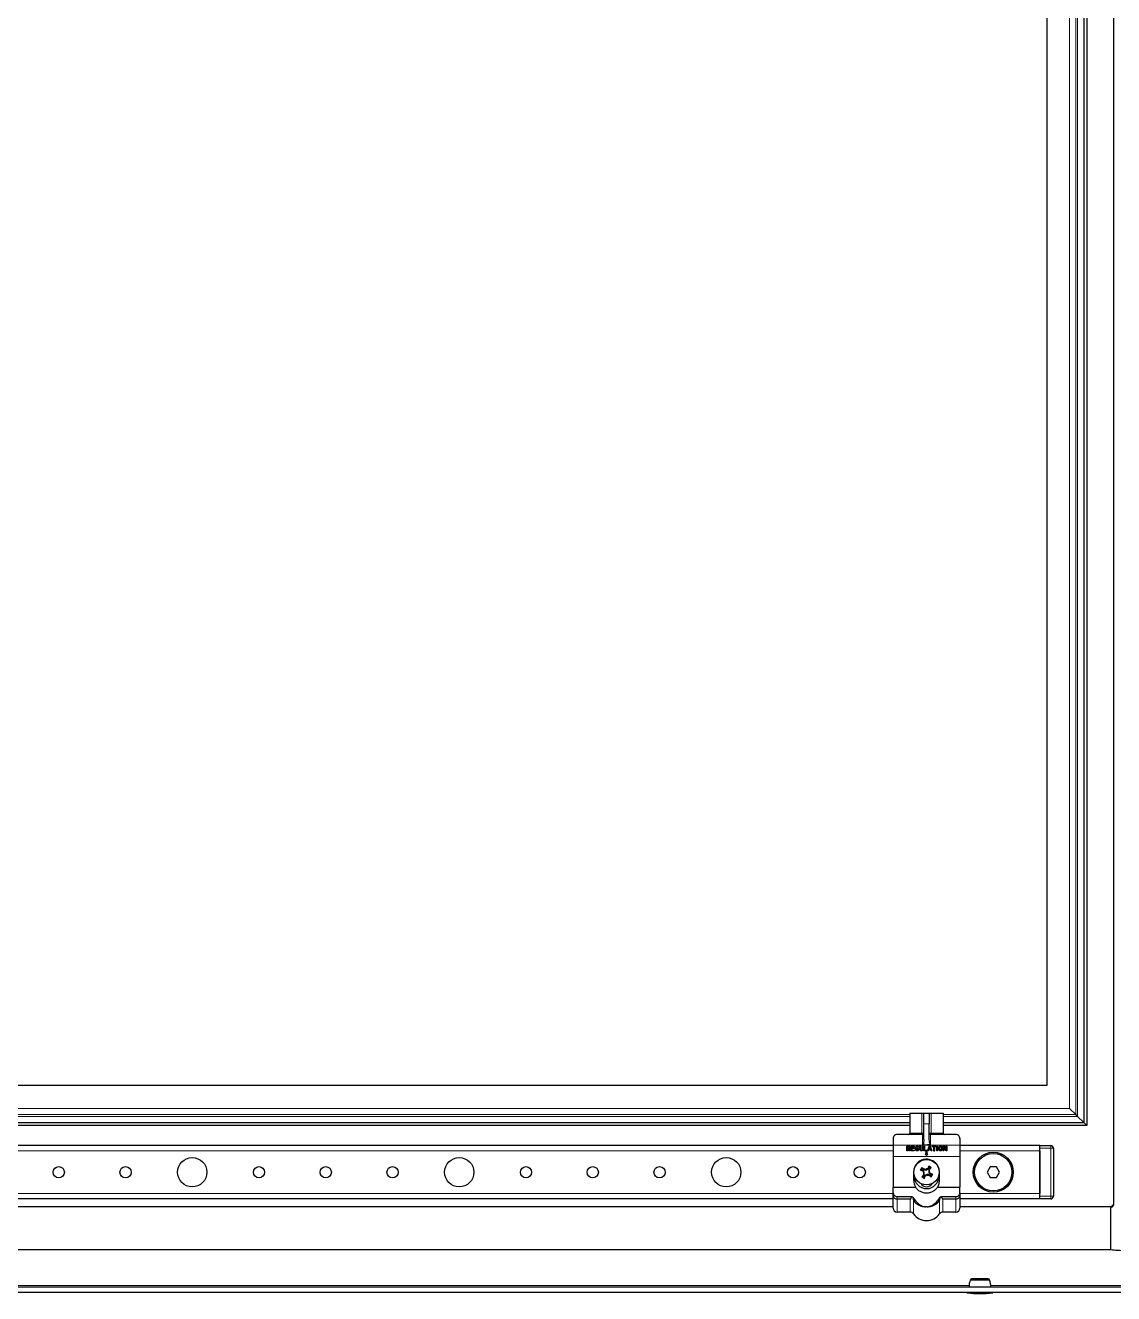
# Model space of a CAD drawing. Header units: millimetres. Extents: x -625 to 1783, y -501 to 869.
# Drawn here: x 1139.8 to 1547.4, y -258.1 to 217.1 of the extents above; entities that cross this region are included whole.
import ezdxf

# ---------------------------------------------------------------- set-up
doc = ezdxf.new("R2010")
doc.units = ezdxf.units.MM

msp = doc.modelspace()

# ---------------------------------------------------------------- linework, layer by layer
at = {"color": 7, "linetype": 'Continuous', "lineweight": 25}
for p, q in [((1547.32, 664.39), (1547.32, -224.61)), ((1537.32, 634.89), (1537.32, -195.11)), ((1522.32, 619.89), (1522.32, -180.11)), ((1522.32, -180.11), (882.32, -180.11)), ((1533.22, -191.01), (1530.91, -188.7)), ((1471.07, -190.46), (1471.07, -197.96)), ((1471.07, -190.46), (1475.6, -190.46)), ((1475.6, -190.46), (1476.32, -190.46)), ((1476.32, -190.46), (1478.32, -190.46)), ((1476.32, -194.46), (1476.32, -190.46)), ((1476.32, -200.4), (1476.32, -194.46)), ((1478.32, -190.46), (1478.32, -194.46)), ((1478.32, -190.46), (1479.04, -190.46)), ((1478.32, -200.4), (1478.32, -194.46)), ((1479.04, -190.46), (1483.57, -190.46)), ((1483.57, -190.46), (1483.57, -197.96)), ((1533.91, -191.7), (1533.22, -191.01)), ((1536.22, -194.01), (1533.91, -191.7)), ((1537.32, -195.11), (1536.32, -194.11)), ((1471.07, -195.11), (867.32, -195.11)), ((1475.82, -198.46), (1466.32, -198.46)), ((1488.32, -198.46), (1478.82, -198.46)), ((1537.32, -195.11), (1483.57, -195.11)), ((1464.82, -202.61), (884.82, -202.61)), ((1464.82, -199.96), (1464.82, -202.46)), ((1464.82, -202.46), (1464.82, -206.71)), ((1469.91, -204.48), (1469.91, -202.81)), ((1469.91, -202.81), (1470.67, -202.81)), ((1470.67, -203.08), (1470.18, -203.08)), ((1470.18, -203.08), (1470.18, -203.58)), ((1470.18, -203.58), (1470.77, -203.58)), ((1470.47, -203.85), (1470.18, -203.85)), ((1470.18, -203.85), (1470.18, -204.48)), ((1470.96, -204.56), (1470.47, -203.85)), ((1470.77, -203.84), (1471.18, -204.42)), ((1471.52, -204.59), (1471.52, -202.81)), ((1471.52, -202.81), (1472.58, -202.81)), ((1472.58, -203.08), (1471.78, -203.08)), ((1471.78, -203.08), (1471.78, -203.49)), ((1471.78, -203.49), (1472.53, -203.49)), ((1472.53, -203.75), (1471.78, -203.75)), ((1471.78, -203.75), (1471.78, -204.32)), ((1471.78, -204.32), (1472.58, -204.32)), ((1474.06, -203.92), (1473.85, -203.92)), ((1473.86, -203.65), (1474.35, -203.65)), ((1474.35, -203.65), (1474.35, -203.95)), ((1474.78, -204), (1474.78, -202.92)), ((1475.04, -202.92), (1475.04, -204)), ((1475.79, -203.99), (1475.79, -202.92)), ((1476.05, -202.92), (1476.05, -203.99)), ((1476.34, -204.61), (1476.34, -202.95)), ((1476.6, -202.95), (1476.6, -204.35)), ((1477.76, -204.44), (1478.34, -202.9)), ((1478.1, -204.28), (1478.01, -204.52)), ((1478.91, -204.28), (1478.1, -204.28)), ((1478.5, -203.14), (1478.19, -204.01)), ((1478.19, -204.01), (1478.82, -204.01)), ((1478.82, -204.01), (1478.5, -203.14)), ((1478.66, -202.92), (1479.25, -204.44)), ((1479, -204.52), (1478.91, -204.28)), ((1479.59, -202.81), (1480.71, -202.81)), ((1480.01, -203.08), (1479.59, -203.08)), ((1480.01, -204.55), (1480.01, -203.08)), ((1480.71, -203.08), (1480.32, -203.08)), ((1480.32, -203.08), (1480.32, -204.55)), ((1481.18, -204.48), (1481.18, -202.95)), ((1481.44, -202.95), (1481.44, -204.48)), ((1483.6, -204.48), (1483.6, -202.92)), ((1484.7, -204.5), (1483.86, -203.24)), ((1483.86, -203.24), (1483.86, -204.47)), ((1483.87, -202.87), (1484.68, -204.11)), ((1484.68, -204.11), (1484.68, -202.93)), ((1484.94, -202.93), (1484.94, -204.48)), ((1489.82, -199.96), (1489.82, -202.46)), ((1489.82, -202.46), (1489.82, -206.71)), ((1519.82, -202.61), (1489.82, -202.61)), ((1519.82, -202.61), (1523.82, -202.61)), ((1519.82, -203.61), (1519.82, -202.61)), ((1519.82, -221.61), (1519.82, -203.61)), ((1524.82, -203.61), (1524.82, -221.61)), ((1464.82, -206.71), (1464.82, -218.21)), ((1472.58, -204.59), (1471.52, -204.59)), ((1477.4, -204.61), (1476.34, -204.61)), ((1476.6, -204.35), (1477.4, -204.35)), ((1476.82, -205.81), (1477.32, -206.31)), ((1477.07, -205.81), (1476.82, -205.81)), ((1477.57, -204.81), (1477.07, -204.81)), ((1477.07, -204.81), (1477.07, -205.81)), ((1477.32, -206.31), (1477.82, -205.81)), ((1477.57, -205.81), (1477.57, -204.81)), ((1477.82, -205.81), (1477.57, -205.81)), ((1489.82, -206.71), (1489.82, -218.21)), ((1519.82, -204.61), (1519.82, -220.61)), ((1472.47, -212.61), (1472.47, -215.61)), ((1475.31, -211.66), (1475, -211.77)), ((1475.31, -211.66), (1475.64, -211.15)), ((1476.06, -211.92), (1475.31, -211.66)), ((1475.64, -211.15), (1475.61, -210.83)), ((1475.64, -211.15), (1476.18, -211.74)), ((1475.86, -214.3), (1476.45, -213.75)), ((1476.06, -211.92), (1475.9, -212.11)), ((1476.5, -212.79), (1476.06, -211.92)), ((1476.18, -211.74), (1476.28, -211.52)), ((1476.18, -211.74), (1477.15, -211.79)), ((1476.45, -213.75), (1476.23, -213.65)), ((1476.5, -212.79), (1476.26, -212.84)), ((1476.45, -213.75), (1476.5, -212.79)), ((1477.49, -213.43), (1476.63, -213.87)), ((1477.15, -211.79), (1477.1, -211.55)), ((1477.15, -211.79), (1478.01, -211.35)), ((1477.49, -213.43), (1477.54, -213.67)), ((1478.46, -213.49), (1477.49, -213.43)), ((1478.01, -211.35), (1477.83, -211.19)), ((1478.01, -211.35), (1478.27, -210.6)), ((1478.19, -211.47), (1478.14, -212.44)), ((1478.14, -212.44), (1478.38, -212.39)), ((1478.14, -212.44), (1478.58, -213.3)), ((1478.27, -210.6), (1478.17, -210.29)), ((1478.78, -210.93), (1478.19, -211.47)), ((1478.19, -211.47), (1478.42, -211.57)), ((1478.27, -210.6), (1478.78, -210.93)), ((1478.46, -213.49), (1478.36, -213.71)), ((1479.01, -214.07), (1478.46, -213.49)), ((1478.58, -213.3), (1478.74, -213.12)), ((1478.58, -213.3), (1479.34, -213.56)), ((1478.78, -210.93), (1479.1, -210.9)), ((1479.34, -213.56), (1479.01, -214.07)), ((1479.34, -213.56), (1479.64, -213.46)), ((1482.17, -215.61), (1482.17, -212.61)), ((1501.17, -210.61), (1500.01, -212.61)), ((1500.01, -212.61), (1501.17, -214.61)), ((1503.48, -210.61), (1501.17, -210.61)), ((1504.63, -212.61), (1503.48, -210.61)), ((1503.48, -214.61), (1504.63, -212.61)), ((1464.82, -220.36), (1464.82, -218.21)), ((1464.82, -218.21), (1473.23, -218.21)), ((1472.67, -214.11), (1472.47, -214.11)), ((1475.86, -214.3), (1475.54, -214.33)), ((1476.37, -214.63), (1475.86, -214.3)), ((1476.63, -213.87), (1476.37, -214.63)), ((1476.37, -214.63), (1476.48, -214.94)), ((1476.63, -213.87), (1476.81, -214.03)), ((1479.01, -214.07), (1479.03, -214.4)), ((1481.41, -218.21), (1489.82, -218.21)), ((1482.17, -214.11), (1481.97, -214.11)), ((1489.82, -220.36), (1489.82, -218.21)), ((1501.17, -214.61), (1503.48, -214.61)), ((1464.82, -222.61), (884.82, -222.61)), ((1464.82, -221.27), (1464.82, -220.36)), ((1464.82, -226.06), (1464.82, -221.27)), ((1466.32, -221.75), (1471.84, -221.75)), ((1466.32, -222.64), (1471.23, -222.64)), ((1482.8, -221.75), (1488.32, -221.75)), ((1483.41, -222.64), (1488.32, -222.64)), ((1489.82, -220.36), (1489.82, -221.27)), ((1489.82, -221.27), (1489.82, -226.06)), ((1519.82, -222.61), (1489.82, -222.61)), ((1519.82, -222.61), (1519.82, -221.61)), ((1523.82, -222.61), (1519.82, -222.61)), ((1464.82, -225.61), (858.32, -225.61)), ((1471.23, -227.56), (1466.32, -227.56)), ((1488.32, -227.56), (1483.41, -227.56)), ((1546.32, -225.61), (1489.82, -225.61)), ((1546.32, -241.61), (1546.32, -225.94)), ((858.32, -241.61), (1546.32, -241.61)), ((807.62, -255.61), (1597.02, -255.61)), ((1493.73, -253), (1497.32, -253)), ((1500.42, -252.61), (1494.22, -252.61)), ((1497.32, -253), (1500.91, -253)), ((807.62, -257.61), (1597.02, -257.61))]:
    msp.add_line(p, q, dxfattribs=at)
at = {"color": 8, "linetype": 'Continuous', "lineweight": 18}
for p, q in [((1536.22, 633.79), (1536.22, -194.01)), ((1536.32, 633.89), (1536.32, -194.11)), ((1530.91, 628.48), (1530.91, -188.7)), ((1533.22, 630.79), (1533.22, -191.01)), ((1533.91, 631.48), (1533.91, -191.7)), ((1530.91, -188.7), (873.73, -188.7)), ((1471.07, -194.11), (868.32, -194.11)), ((1471.07, -194.01), (868.42, -194.01)), ((1471.07, -191.7), (870.73, -191.7)), ((1471.07, -191.01), (871.42, -191.01)), ((1475.6, -197.96), (1475.6, -190.46)), ((1478.32, -194.46), (1476.32, -194.46)), ((1479.04, -190.46), (1479.04, -197.96)), ((1533.22, -191.01), (1483.57, -191.01)), ((1533.91, -191.7), (1483.57, -191.7)), ((1536.22, -194.01), (1483.57, -194.01)), ((1536.32, -194.11), (1483.57, -194.11)), ((1471.07, -197.96), (1475.6, -197.96)), ((1475.6, -197.96), (1476.32, -197.96)), ((1475.82, -202.46), (1475.82, -198.46)), ((1478.32, -197.96), (1479.04, -197.96)), ((1478.82, -198.46), (1478.82, -202.39)), ((1479.04, -197.96), (1483.57, -197.96)), ((1475.82, -202.46), (1464.82, -202.46)), ((1476.32, -202.46), (1476.32, -200.4)), ((1489.82, -202.46), (1476.32, -202.46)), ((1523.82, -203.61), (1519.82, -203.61)), ((1523.82, -202.61), (1523.82, -203.61)), ((1523.82, -221.61), (1523.82, -203.61)), ((1523.82, -203.61), (1524.82, -203.61)), ((1464.82, -204.61), (884.82, -204.61)), ((1489.82, -206.71), (1464.82, -206.71)), ((1519.82, -204.61), (1489.82, -204.61)), ((1464.82, -220.61), (884.82, -220.61)), ((1466.32, -221.75), (1466.32, -222.64)), ((1466.32, -222.64), (1466.32, -227.56)), ((1471.23, -227.56), (1471.23, -222.64)), ((1472.47, -223.24), (1472.47, -228.21)), ((1482.18, -228.21), (1482.18, -223.24)), ((1483.41, -222.64), (1483.41, -227.56)), ((1488.32, -222.64), (1488.32, -221.75)), ((1488.32, -227.56), (1488.32, -222.64)), ((1519.82, -220.61), (1489.82, -220.61)), ((1519.82, -221.61), (1523.82, -221.61)), ((1523.82, -221.61), (1523.82, -222.61)), ((1523.82, -221.61), (1524.82, -221.61)), ((1493.28, -255.01), (911.37, -255.01)), ((1596.72, -255.01), (1501.37, -255.01)), ((1492.46, -257.74), (1497.32, -257.74)), ((1492.57, -257.86), (1497.32, -257.86)), ((1497.32, -257.74), (1502.18, -257.74)), ((1497.32, -257.86), (1502.07, -257.86))]:
    msp.add_line(p, q, dxfattribs=at)
at = {"color": 8, "linetype": 'Continuous', "lineweight": 18, "flags": 128}
for points in [[(1475.6, -197.96), (1475.59, -198.06), (1475.59, -198.15), (1475.57, -198.24), (1475.56, -198.32), (1475.54, -198.38), (1475.51, -198.42), (1475.49, -198.45), (1475.46, -198.46)], [(1479.18, -198.46), (1479.16, -198.45), (1479.13, -198.42), (1479.11, -198.38), (1479.09, -198.32), (1479.07, -198.24), (1479.06, -198.15), (1479.05, -198.06), (1479.04, -197.96)]]:
    msp.add_lwpolyline(points, dxfattribs=at)
at = {"color": 7, "linetype": 'Continuous', "lineweight": 25}
for centre, radius in [((1202.32, -212.61), 5.5), ((1302.32, -212.61), 5.5), ((1402.32, -212.61), 5.5), ((1477.32, -212.61), 4.75), ((1502.32, -212.61), 7.5), ((1502.32, -212.61), 7), ((1152.32, -212.61), 2.1), ((1177.32, -212.61), 2.1), ((1227.32, -212.61), 2.1), ((1252.32, -212.61), 2.1), ((1277.32, -212.61), 2.1), ((1327.32, -212.61), 2.1), ((1352.32, -212.61), 2.1), ((1377.32, -212.61), 2.1), ((1427.32, -212.61), 2.1), ((1452.32, -212.61), 2.1)]:
    msp.add_circle(centre, radius, dxfattribs=at)
for centre, radius, start, end in [((1470.57, -197.96), 0.5, 270, 0), ((1475.82, -197.96), 0.5, 270, 0), ((1478.82, -197.96), 0.5, 180, 270), ((1484.07, -197.96), 0.5, 180, 270), ((1523.82, -203.61), 1, 0, 90), ((1538.04, -252.16), 74.88, 146.4919, 147.3486), ((1499.73, -147.3), 69.05, 249.0058, 249.8057), ((1524.22, -263.29), 69.05, 134.0348, 134.8347), ((1426.64, -259.51), 69.05, 44.0348, 44.8347), ((1543.8, -178.85), 75.61, 206.0937, 206.7115), ((1551.78, -216.62), 75.61, 177.129, 177.7468), ((1473.31, -287.07), 75.61, 87.129, 87.7468), ((1443.56, -146.13), 75.61, 296.0937, 296.7115), ((1511.08, -279.09), 75.61, 116.0937, 116.7115), ((1481.33, -138.16), 75.61, 267.129, 267.7468), ((1542.63, -235.03), 69.05, 159.0058, 159.8057), ((1437.77, -273.33), 74.88, 56.4919, 57.3486), ((1528, -165.71), 69.05, 224.0348, 224.8347), ((1402.86, -208.6), 75.61, 357.129, 357.7468), ((1410.84, -246.38), 75.61, 26.0937, 26.7115), ((1430.42, -161.94), 69.05, 314.0348, 314.8347), ((1454.91, -277.92), 69.05, 69.0058, 69.8057), ((1416.6, -173.06), 74.88, 326.4919, 327.3486), ((1477.32, -214.11), 4.65, 180, 0), ((1477.32, -215.61), 2.5, 209.1764, 330.8236), ((1516.87, -151.89), 74.88, 236.4919, 237.3486), ((1412.01, -190.2), 69.05, 339.0058, 339.8057), ((1523.82, -221.61), 1, 270, 0), ((1466.32, -226.06), 1.5, 180, 270), ((1471.23, -229.06), 1.5, 34.5604, 90), ((1483.41, -229.06), 1.5, 90, 145.4396), ((1488.32, -226.06), 1.5, 270, 0), ((1477.32, -224.87), 5.9, 214.5604, 325.4396), ((1499.44, -255.35), 6.18, 157.6346, 182.4658), ((1494.22, -253.11), 0.5, 90, 166.6165), ((1500.42, -253.11), 0.5, 13.3835, 90), ((1495.2, -255.35), 6.18, 357.5342, 22.3654), ((1518.23, -257.67), 25.77, 179.861, 180.139), ((1492.59, -257.74), 0.126, 180, 263.9744), ((1497.32, -212.86), 45.25, 263.9744, 269.9984), ((1497.32, -212.86), 45.25, 270.0016, 276.0256), ((1502.06, -257.74), 0.126, 276.0256, 0), ((1476.42, -257.67), 25.77, 359.861, 0.139)]:
    msp.add_arc(centre, radius, start, end, dxfattribs=at)
msp.add_ellipse((16905.5, -202.46), major_axis=(15429.18, 0), ratio=0.000259, start_param=3.123591, end_param=3.141593, dxfattribs=at)
for points, knots in [([(1466.32, -198.46), (1466.32, -198.46), (1466.25, -198.46), (1465.9, -198.49), (1465.37, -198.72), (1464.9, -199.3), (1464.84, -199.77), (1464.82, -199.96)], [0, 0, 0, 0, 0.003231, 0.101221, 0.514725, 0.80586, 1, 1, 1, 1]), ([(1489.82, -199.96), (1489.8, -199.77), (1489.74, -199.3), (1489.27, -198.72), (1488.74, -198.49), (1488.39, -198.46), (1488.32, -198.46), (1488.32, -198.46)], [0, 0, 0, 0, 0.19414, 0.485275, 0.898779, 0.996769, 1, 1, 1, 1]), ([(1470.67, -202.81), (1470.75, -202.82), (1470.88, -202.83), (1470.99, -202.91), (1471.04, -202.95)], [0, 0, 0, 0, 0.5597473, 1, 1, 1, 1]), ([(1470.86, -203.14), (1470.83, -203.12), (1470.77, -203.08), (1470.7, -203.08), (1470.67, -203.08)], [0, 0, 0, 0, 0.559136, 1, 1, 1, 1]), ([(1470.77, -203.58), (1470.79, -203.58), (1470.83, -203.57), (1470.86, -203.55), (1470.87, -203.53)], [0, 0, 0, 0, 0.5581742, 1, 1, 1, 1]), ([(1471.01, -203.75), (1470.97, -203.78), (1470.9, -203.83), (1470.81, -203.84), (1470.77, -203.84)], [0, 0, 0, 0, 0.56031, 1, 1, 1, 1]), ([(1470.94, -203.34), (1470.94, -203.3), (1470.93, -203.22), (1470.89, -203.17), (1470.86, -203.14)], [0, 0, 0, 0, 0.559692, 1, 1, 1, 1]), ([(1470.87, -203.53), (1470.88, -203.52), (1470.91, -203.49), (1470.94, -203.42), (1470.94, -203.37), (1470.94, -203.34)], [0, 0, 0, 0, 0.279917, 0.56006, 1, 1, 1, 1]), ([(1471.21, -203.34), (1471.2, -203.43), (1471.18, -203.59), (1471.06, -203.71), (1471.01, -203.75)], [0, 0, 0, 0, 0.559457, 1, 1, 1, 1]), ([(1471.04, -202.95), (1471.1, -203.01), (1471.19, -203.13), (1471.2, -203.27), (1471.21, -203.34)], [0, 0, 0, 0, 0.5589475, 1, 1, 1, 1]), ([(1472.53, -203.49), (1472.55, -203.49), (1472.6, -203.49), (1472.65, -203.52), (1472.68, -203.57), (1472.68, -203.6), (1472.68, -203.62)], [0, 0, 0, 0, 0.2809452, 0.5598972, 0.7795247, 1, 1, 1, 1]), ([(1472.68, -203.62), (1472.68, -203.64), (1472.68, -203.68), (1472.62, -203.74), (1472.57, -203.75), (1472.53, -203.75)], [0, 0, 0, 0, 0.281099, 0.559768, 1, 1, 1, 1]), ([(1472.58, -202.81), (1472.6, -202.82), (1472.65, -202.82), (1472.7, -202.85), (1472.73, -202.9), (1472.73, -202.93), (1472.74, -202.95)], [0, 0, 0, 0, 0.2808719, 0.5597012, 0.7793822, 1, 1, 1, 1]), ([(1472.74, -202.95), (1472.73, -202.97), (1472.73, -203.01), (1472.67, -203.07), (1472.62, -203.08), (1472.58, -203.08)], [0, 0, 0, 0, 0.281053, 0.559663, 1, 1, 1, 1]), ([(1472.58, -204.32), (1472.6, -204.33), (1472.65, -204.33), (1472.7, -204.35), (1472.73, -204.41), (1472.73, -204.44), (1472.74, -204.46)], [0, 0, 0, 0, 0.280912, 0.559714, 0.779499, 1, 1, 1, 1]), ([(1473.08, -203.72), (1473.08, -203.58), (1473.1, -203.34), (1473.22, -203.13), (1473.28, -203.04)], [0, 0, 0, 0, 0.56034, 1, 1, 1, 1]), ([(1473.27, -204.32), (1473.21, -204.21), (1473.1, -204.03), (1473.08, -203.81), (1473.08, -203.72)], [0, 0, 0, 0, 0.559347, 1, 1, 1, 1]), ([(1473.8, -204.61), (1473.74, -204.61), (1473.62, -204.6), (1473.43, -204.51), (1473.33, -204.39), (1473.27, -204.32)], [0, 0, 0, 0, 0.280314, 0.560507, 1, 1, 1, 1]), ([(1473.28, -203.04), (1473.35, -202.96), (1473.49, -202.82), (1473.68, -202.8), (1473.77, -202.79)], [0, 0, 0, 0, 0.559217, 1, 1, 1, 1]), ([(1473.76, -203.05), (1473.72, -203.06), (1473.65, -203.06), (1473.52, -203.14), (1473.37, -203.35), (1473.35, -203.57), (1473.34, -203.72)], [0, 0, 0, 0, 0.1253317, 0.2506948, 0.5007376, 1, 1, 1, 1]), ([(1473.34, -203.72), (1473.35, -203.8), (1473.36, -203.95), (1473.43, -204.09), (1473.46, -204.14)], [0, 0, 0, 0, 0.55998, 1, 1, 1, 1]), ([(1473.46, -204.14), (1473.51, -204.21), (1473.59, -204.32), (1473.73, -204.34), (1473.79, -204.35)], [0, 0, 0, 0, 0.560858, 1, 1, 1, 1]), ([(1473.73, -203.79), (1473.73, -203.77), (1473.73, -203.73), (1473.76, -203.68), (1473.81, -203.66), (1473.84, -203.65), (1473.86, -203.65)], [0, 0, 0, 0, 0.280637, 0.55889, 0.779144, 1, 1, 1, 1]), ([(1473.85, -203.92), (1473.83, -203.92), (1473.79, -203.91), (1473.75, -203.88), (1473.73, -203.83), (1473.73, -203.8), (1473.73, -203.79)], [0, 0, 0, 0, 0.280664, 0.558735, 0.779002, 1, 1, 1, 1]), ([(1473.95, -203.1), (1473.91, -203.08), (1473.85, -203.06), (1473.79, -203.05), (1473.76, -203.05)], [0, 0, 0, 0, 0.558634, 1, 1, 1, 1]), ([(1473.77, -202.79), (1473.83, -202.79), (1473.96, -202.8), (1474.07, -202.86), (1474.11, -202.88)], [0, 0, 0, 0, 0.560514, 1, 1, 1, 1]), ([(1473.79, -204.35), (1473.82, -204.35), (1473.87, -204.34), (1473.97, -204.29), (1474, -204.22), (1474.02, -204.18)], [0, 0, 0, 0, 0.281265, 0.561609, 1, 1, 1, 1]), ([(1474.05, -203.22), (1474.03, -203.19), (1474, -203.15), (1473.96, -203.12), (1473.95, -203.1)], [0, 0, 0, 0, 0.560467, 1, 1, 1, 1]), ([(1474.02, -204.18), (1474.04, -204.13), (1474.06, -204.05), (1474.06, -203.96), (1474.06, -203.92)], [0, 0, 0, 0, 0.559597, 1, 1, 1, 1]), ([(1474.16, -203.28), (1474.13, -203.27), (1474.09, -203.27), (1474.06, -203.23), (1474.05, -203.22)], [0, 0, 0, 0, 0.558039, 1, 1, 1, 1]), ([(1474.11, -202.88), (1474.15, -202.91), (1474.22, -202.97), (1474.26, -203.04), (1474.28, -203.07)], [0, 0, 0, 0, 0.559542, 1, 1, 1, 1]), ([(1474.35, -203.95), (1474.34, -204.06), (1474.33, -204.27), (1474.2, -204.42), (1474.14, -204.49)], [0, 0, 0, 0, 0.560493, 1, 1, 1, 1]), ([(1474.31, -203.15), (1474.31, -203.17), (1474.3, -203.21), (1474.26, -203.25), (1474.21, -203.27), (1474.18, -203.28), (1474.16, -203.28)], [0, 0, 0, 0, 0.277709, 0.558209, 0.77892, 1, 1, 1, 1]), ([(1474.28, -203.07), (1474.29, -203.08), (1474.31, -203.11), (1474.31, -203.14), (1474.31, -203.15)], [0, 0, 0, 0, 0.560691, 1, 1, 1, 1]), ([(1474.78, -202.92), (1474.78, -202.91), (1474.78, -202.87), (1474.81, -202.82), (1474.85, -202.79), (1474.88, -202.79), (1474.9, -202.79)], [0, 0, 0, 0, 0.280849, 0.55949, 0.779158, 1, 1, 1, 1]), ([(1475, -204.48), (1474.92, -204.4), (1474.8, -204.27), (1474.79, -204.08), (1474.78, -204)], [0, 0, 0, 0, 0.558332, 1, 1, 1, 1]), ([(1474.9, -202.79), (1474.92, -202.79), (1474.96, -202.79), (1475.02, -202.82), (1475.04, -202.87), (1475.04, -202.91), (1475.04, -202.92)], [0, 0, 0, 0, 0.2809103, 0.559174, 0.7791663, 1, 1, 1, 1]), ([(1475.04, -204), (1475.05, -204.06), (1475.06, -204.17), (1475.13, -204.24), (1475.16, -204.27)], [0, 0, 0, 0, 0.560313, 1, 1, 1, 1]), ([(1475.16, -204.27), (1475.21, -204.3), (1475.28, -204.35), (1475.38, -204.35), (1475.42, -204.35)], [0, 0, 0, 0, 0.559441, 1, 1, 1, 1]), ([(1475.42, -204.35), (1475.47, -204.34), (1475.58, -204.33), (1475.72, -204.25), (1475.78, -204.12), (1475.78, -204.03), (1475.79, -203.99)], [0, 0, 0, 0, 0.280935, 0.559487, 0.779245, 1, 1, 1, 1]), ([(1476.05, -203.99), (1476.04, -204.08), (1476.03, -204.27), (1475.87, -204.48), (1475.65, -204.59), (1475.51, -204.6), (1475.44, -204.61)], [0, 0, 0, 0, 0.280416, 0.558636, 0.778958, 1, 1, 1, 1]), ([(1475.79, -202.92), (1475.79, -202.91), (1475.79, -202.87), (1475.82, -202.82), (1475.86, -202.79), (1475.89, -202.79), (1475.91, -202.79)], [0, 0, 0, 0, 0.2809, 0.559498, 0.779148, 1, 1, 1, 1]), ([(1476.32, -200.4), (1476.28, -200.74), (1476.2, -201.44), (1475.95, -202.11), (1475.82, -202.46), (1475.82, -202.46)], [0, 0, 0, 0, 0.475461, 0.994056, 1, 1, 1, 1]), ([(1475.91, -202.79), (1475.93, -202.79), (1475.97, -202.79), (1476.02, -202.82), (1476.05, -202.87), (1476.05, -202.91), (1476.05, -202.92)], [0, 0, 0, 0, 0.280888, 0.559023, 0.779155, 1, 1, 1, 1]), ([(1476.34, -202.95), (1476.34, -202.93), (1476.34, -202.89), (1476.37, -202.84), (1476.41, -202.82), (1476.44, -202.82), (1476.46, -202.81)], [0, 0, 0, 0, 0.2809124, 0.5594047, 0.7791083, 1, 1, 1, 1]), ([(1476.46, -202.81), (1476.48, -202.82), (1476.52, -202.82), (1476.57, -202.85), (1476.6, -202.9), (1476.6, -202.93), (1476.6, -202.95)], [0, 0, 0, 0, 0.2808126, 0.5590988, 0.7791702, 1, 1, 1, 1]), ([(1478.82, -202.39), (1478.82, -202.39), (1478.82, -202.39), (1478.81, -202.39), (1478.8, -202.37), (1478.76, -202.29), (1478.64, -201.95), (1478.42, -201.32), (1478.36, -200.72), (1478.32, -200.4)], [0, 0, 0, 0, 0.00167, 0.003889, 0.009531, 0.034361, 0.132751, 0.526214, 1, 1, 1, 1]), ([(1478.34, -202.9), (1478.34, -202.88), (1478.36, -202.85), (1478.4, -202.8), (1478.45, -202.79), (1478.48, -202.79)], [0, 0, 0, 0, 0.281465, 0.561772, 1, 1, 1, 1]), ([(1478.48, -202.79), (1478.5, -202.79), (1478.55, -202.79), (1478.62, -202.83), (1478.64, -202.89), (1478.66, -202.92)], [0, 0, 0, 0, 0.2812256, 0.5615217, 1, 1, 1, 1]), ([(1479.45, -202.95), (1479.46, -202.93), (1479.46, -202.89), (1479.49, -202.84), (1479.54, -202.82), (1479.57, -202.82), (1479.59, -202.81)], [0, 0, 0, 0, 0.280713, 0.558701, 0.779045, 1, 1, 1, 1]), ([(1479.59, -203.08), (1479.57, -203.08), (1479.53, -203.07), (1479.48, -203.04), (1479.46, -202.99), (1479.45, -202.96), (1479.45, -202.95)], [0, 0, 0, 0, 0.28076, 0.558821, 0.778915, 1, 1, 1, 1]), ([(1480.71, -202.81), (1480.73, -202.82), (1480.77, -202.82), (1480.83, -202.84), (1480.86, -202.89), (1480.87, -202.93), (1480.87, -202.95)], [0, 0, 0, 0, 0.280951, 0.559967, 0.779431, 1, 1, 1, 1]), ([(1480.87, -202.95), (1480.87, -202.97), (1480.86, -203.01), (1480.8, -203.07), (1480.75, -203.08), (1480.71, -203.08)], [0, 0, 0, 0, 0.281019, 0.559679, 1, 1, 1, 1]), ([(1481.18, -202.95), (1481.18, -202.93), (1481.18, -202.89), (1481.21, -202.84), (1481.26, -202.82), (1481.29, -202.82), (1481.3, -202.81)], [0, 0, 0, 0, 0.280828, 0.559417, 0.779393, 1, 1, 1, 1]), ([(1481.3, -202.81), (1481.32, -202.82), (1481.36, -202.82), (1481.42, -202.85), (1481.44, -202.9), (1481.44, -202.93), (1481.44, -202.95)], [0, 0, 0, 0, 0.2807653, 0.5591779, 0.7791749, 1, 1, 1, 1]), ([(1481.9, -203.71), (1481.91, -203.59), (1481.92, -203.36), (1482.02, -203.17), (1482.07, -203.08)], [0, 0, 0, 0, 0.559914, 1, 1, 1, 1]), ([(1482.08, -204.33), (1482.02, -204.22), (1481.91, -204.03), (1481.9, -203.81), (1481.9, -203.71)], [0, 0, 0, 0, 0.559149, 1, 1, 1, 1]), ([(1482.07, -203.08), (1482.14, -202.99), (1482.26, -202.83), (1482.46, -202.8), (1482.55, -202.79)], [0, 0, 0, 0, 0.560137, 1, 1, 1, 1]), ([(1482.58, -204.61), (1482.52, -204.61), (1482.41, -204.6), (1482.23, -204.51), (1482.14, -204.4), (1482.08, -204.33)], [0, 0, 0, 0, 0.280367, 0.560574, 1, 1, 1, 1]), ([(1482.26, -203.26), (1482.23, -203.34), (1482.17, -203.48), (1482.16, -203.64), (1482.16, -203.71)], [0, 0, 0, 0, 0.559075, 1, 1, 1, 1]), ([(1482.16, -203.71), (1482.17, -203.8), (1482.17, -203.95), (1482.24, -204.09), (1482.27, -204.15)], [0, 0, 0, 0, 0.560273, 1, 1, 1, 1]), ([(1482.55, -203.05), (1482.51, -203.06), (1482.44, -203.06), (1482.34, -203.14), (1482.29, -203.21), (1482.26, -203.26)], [0, 0, 0, 0, 0.279832, 0.559843, 1, 1, 1, 1]), ([(1482.27, -204.15), (1482.31, -204.21), (1482.39, -204.32), (1482.52, -204.34), (1482.58, -204.35)], [0, 0, 0, 0, 0.560567, 1, 1, 1, 1]), ([(1482.55, -202.79), (1482.61, -202.79), (1482.73, -202.8), (1482.92, -202.89), (1483.02, -203.01), (1483.08, -203.08)], [0, 0, 0, 0, 0.280496, 0.560765, 1, 1, 1, 1]), ([(1482.89, -203.26), (1482.84, -203.19), (1482.75, -203.08), (1482.61, -203.06), (1482.55, -203.05)], [0, 0, 0, 0, 0.559596, 1, 1, 1, 1]), ([(1482.58, -204.35), (1482.61, -204.35), (1482.69, -204.34), (1482.81, -204.28), (1482.86, -204.2), (1482.9, -204.15)], [0, 0, 0, 0, 0.280435, 0.560605, 1, 1, 1, 1]), ([(1483.09, -204.33), (1483.01, -204.42), (1482.87, -204.58), (1482.67, -204.6), (1482.58, -204.61)], [0, 0, 0, 0, 0.559137, 1, 1, 1, 1]), ([(1483, -203.71), (1483, -203.62), (1482.99, -203.46), (1482.92, -203.32), (1482.89, -203.26)], [0, 0, 0, 0, 0.560046, 1, 1, 1, 1]), ([(1482.9, -204.15), (1482.93, -204.07), (1483, -203.93), (1483, -203.78), (1483, -203.71)], [0, 0, 0, 0, 0.559133, 1, 1, 1, 1]), ([(1483.08, -203.08), (1483.14, -203.19), (1483.25, -203.39), (1483.26, -203.61), (1483.27, -203.71)], [0, 0, 0, 0, 0.559312, 1, 1, 1, 1]), ([(1483.27, -203.71), (1483.26, -203.83), (1483.24, -204.05), (1483.14, -204.25), (1483.09, -204.33)], [0, 0, 0, 0, 0.559865, 1, 1, 1, 1]), ([(1483.6, -202.92), (1483.6, -202.9), (1483.6, -202.86), (1483.63, -202.81), (1483.68, -202.79), (1483.7, -202.79), (1483.72, -202.79)], [0, 0, 0, 0, 0.280941, 0.559114, 0.779089, 1, 1, 1, 1]), ([(1483.72, -202.79), (1483.74, -202.79), (1483.77, -202.79), (1483.83, -202.82), (1483.86, -202.85), (1483.87, -202.87)], [0, 0, 0, 0, 0.280638, 0.560877, 1, 1, 1, 1]), ([(1484.68, -202.93), (1484.68, -202.91), (1484.68, -202.87), (1484.71, -202.82), (1484.75, -202.79), (1484.78, -202.79), (1484.8, -202.79)], [0, 0, 0, 0, 0.280888, 0.559482, 0.77927, 1, 1, 1, 1]), ([(1484.8, -202.79), (1484.82, -202.79), (1484.86, -202.79), (1484.92, -202.83), (1484.94, -202.88), (1484.94, -202.91), (1484.94, -202.93)], [0, 0, 0, 0, 0.280836, 0.55925, 0.779182, 1, 1, 1, 1]), ([(1470.03, -204.61), (1470.01, -204.61), (1469.98, -204.61), (1469.93, -204.57), (1469.92, -204.52), (1469.91, -204.49), (1469.91, -204.48)], [0, 0, 0, 0, 0.2804367, 0.5582807, 0.7788987, 1, 1, 1, 1]), ([(1470.18, -204.48), (1470.18, -204.5), (1470.17, -204.54), (1470.14, -204.59), (1470.08, -204.61), (1470.05, -204.61), (1470.03, -204.61)], [0, 0, 0, 0, 0.280498, 0.558325, 0.778868, 1, 1, 1, 1]), ([(1471.06, -204.61), (1471.05, -204.61), (1471.02, -204.61), (1470.99, -204.59), (1470.97, -204.57), (1470.96, -204.56)], [0, 0, 0, 0, 0.28022, 0.561305, 1, 1, 1, 1]), ([(1471.21, -204.48), (1471.2, -204.5), (1471.2, -204.54), (1471.15, -204.58), (1471.11, -204.61), (1471.07, -204.61), (1471.06, -204.61)], [0, 0, 0, 0, 0.278138, 0.5585442, 0.7791606, 1, 1, 1, 1]), ([(1471.18, -204.42), (1471.19, -204.43), (1471.2, -204.45), (1471.21, -204.47), (1471.21, -204.48)], [0, 0, 0, 0, 0.561079, 1, 1, 1, 1]), ([(1482.17, -212.61), (1482.13, -212.11), (1482.04, -211.1), (1481.26, -209.64), (1480.08, -208.52), (1478.61, -207.85), (1476.99, -207.68), (1475.39, -208.06), (1474.01, -208.94), (1473.03, -210.19), (1472.54, -211.48), (1472.49, -212.27), (1472.47, -212.61)], [0, 0, 0, 0, 0.108524, 0.217459, 0.318088, 0.417791, 0.519828, 0.622975, 0.725929, 0.827131, 0.926323, 1, 1, 1, 1]), ([(1472.74, -204.46), (1472.73, -204.48), (1472.73, -204.52), (1472.67, -204.58), (1472.62, -204.59), (1472.58, -204.59)], [0, 0, 0, 0, 0.2812138, 0.5599009, 1, 1, 1, 1]), ([(1474.14, -204.49), (1474.08, -204.53), (1473.98, -204.6), (1473.85, -204.61), (1473.8, -204.61)], [0, 0, 0, 0, 0.558998, 1, 1, 1, 1]), ([(1475.44, -204.61), (1475.35, -204.61), (1475.19, -204.61), (1475.05, -204.52), (1475, -204.48)], [0, 0, 0, 0, 0.55925, 1, 1, 1, 1]), ([(1477.4, -204.35), (1477.42, -204.35), (1477.46, -204.35), (1477.52, -204.38), (1477.55, -204.43), (1477.55, -204.46), (1477.55, -204.48)], [0, 0, 0, 0, 0.2808549, 0.5597179, 0.7795181, 1, 1, 1, 1]), ([(1477.55, -204.48), (1477.55, -204.5), (1477.55, -204.54), (1477.49, -204.61), (1477.44, -204.61), (1477.4, -204.61)], [0, 0, 0, 0, 0.281266, 0.560078, 1, 1, 1, 1]), ([(1477.75, -204.49), (1477.75, -204.48), (1477.75, -204.46), (1477.76, -204.44), (1477.76, -204.44)], [0, 0, 0, 0, 0.559504, 1, 1, 1, 1]), ([(1477.88, -204.61), (1477.86, -204.61), (1477.82, -204.61), (1477.78, -204.57), (1477.76, -204.53), (1477.75, -204.5), (1477.75, -204.49)], [0, 0, 0, 0, 0.279579, 0.559194, 0.779582, 1, 1, 1, 1]), ([(1478.01, -204.52), (1478, -204.54), (1477.99, -204.57), (1477.94, -204.61), (1477.9, -204.61), (1477.88, -204.61)], [0, 0, 0, 0, 0.28077, 0.560807, 1, 1, 1, 1]), ([(1479.12, -204.61), (1479.1, -204.61), (1479.07, -204.61), (1479.03, -204.58), (1479.01, -204.54), (1479, -204.52)], [0, 0, 0, 0, 0.2806948, 0.5603349, 1, 1, 1, 1]), ([(1479.26, -204.49), (1479.26, -204.51), (1479.25, -204.55), (1479.21, -204.59), (1479.16, -204.61), (1479.13, -204.61), (1479.12, -204.61)], [0, 0, 0, 0, 0.2785174, 0.5586134, 0.7793328, 1, 1, 1, 1]), ([(1479.25, -204.44), (1479.25, -204.45), (1479.26, -204.46), (1479.26, -204.48), (1479.26, -204.49)], [0, 0, 0, 0, 0.5600811, 1, 1, 1, 1]), ([(1480.15, -204.68), (1480.13, -204.68), (1480.09, -204.68), (1480.03, -204.65), (1480.01, -204.6), (1480.01, -204.56), (1480.01, -204.55)], [0, 0, 0, 0, 0.280822, 0.559059, 0.779094, 1, 1, 1, 1]), ([(1480.32, -204.55), (1480.32, -204.57), (1480.31, -204.62), (1480.25, -204.68), (1480.19, -204.68), (1480.15, -204.68)], [0, 0, 0, 0, 0.280801, 0.559621, 1, 1, 1, 1]), ([(1481.3, -204.61), (1481.28, -204.61), (1481.24, -204.61), (1481.2, -204.57), (1481.18, -204.52), (1481.18, -204.49), (1481.18, -204.48)], [0, 0, 0, 0, 0.2804367, 0.5582807, 0.7788987, 1, 1, 1, 1]), ([(1481.44, -204.48), (1481.44, -204.5), (1481.44, -204.54), (1481.4, -204.59), (1481.35, -204.61), (1481.32, -204.61), (1481.3, -204.61)], [0, 0, 0, 0, 0.280518, 0.5583, 0.778735, 1, 1, 1, 1]), ([(1483.72, -204.61), (1483.7, -204.61), (1483.66, -204.61), (1483.61, -204.56), (1483.6, -204.51), (1483.6, -204.48)], [0, 0, 0, 0, 0.281503, 0.560294, 1, 1, 1, 1]), ([(1483.86, -204.47), (1483.86, -204.5), (1483.86, -204.54), (1483.82, -204.59), (1483.77, -204.61), (1483.74, -204.61), (1483.72, -204.61)], [0, 0, 0, 0, 0.280569, 0.558477, 0.77887, 1, 1, 1, 1]), ([(1484.82, -204.61), (1484.81, -204.61), (1484.77, -204.6), (1484.73, -204.56), (1484.71, -204.53), (1484.7, -204.5)], [0, 0, 0, 0, 0.278585, 0.5588661, 1, 1, 1, 1]), ([(1484.94, -204.48), (1484.94, -204.5), (1484.94, -204.54), (1484.91, -204.59), (1484.87, -204.61), (1484.84, -204.61), (1484.82, -204.61)], [0, 0, 0, 0, 0.2809531, 0.5593907, 0.7790729, 1, 1, 1, 1]), ([(1472.47, -215.61), (1472.56, -216.24), (1472.73, -217.51), (1473.19, -218.15), (1473.22, -218.2), (1473.23, -218.21)], [0, 0, 0, 0, 0.417668, 0.852903, 1, 1, 1, 1]), ([(1481.41, -218.21), (1481.39, -218.25), (1481.35, -218.31), (1480.99, -218.82), (1480.34, -219.45), (1479.41, -220.04), (1478.26, -220.43), (1476.94, -220.51), (1475.59, -220.21), (1474.46, -219.59), (1473.73, -218.91), (1473.35, -218.4), (1473.24, -218.23), (1473.23, -218.22), (1473.23, -218.21)], [0, 0, 0, 0, 0.088505, 0.177138, 0.262858, 0.344694, 0.430485, 0.525193, 0.625645, 0.723911, 0.812494, 0.894483, 0.978997, 1, 1, 1, 1]), ([(1481.41, -218.21), (1481.47, -218.14), (1481.58, -217.97), (1482.09, -216.89), (1482.15, -215.91), (1482.17, -215.61)], [0, 0, 0, 0, 0.378823, 0.812228, 1, 1, 1, 1]), ([(1464.82, -220.36), (1464.84, -220.5), (1464.87, -220.78), (1465.1, -221.19), (1465.46, -221.51), (1465.89, -221.72), (1466.19, -221.74), (1466.32, -221.75)], [0, 0, 0, 0, 0.205683, 0.411346, 0.618649, 0.832339, 1, 1, 1, 1]), ([(1464.82, -221.27), (1464.82, -221.28), (1464.82, -221.38), (1464.86, -221.64), (1465.02, -222.01), (1465.37, -222.36), (1465.81, -222.6), (1466.15, -222.63), (1466.32, -222.64)], [0, 0, 0, 0, 0.017854, 0.141405, 0.356083, 0.570731, 0.785365, 1, 1, 1, 1]), ([(1471.23, -222.64), (1471.24, -222.64), (1471.25, -222.64), (1471.28, -222.63), (1471.35, -222.6), (1471.48, -222.45), (1471.65, -222.16), (1471.77, -221.9), (1471.84, -221.75)], [0, 0, 0, 0, 0.008383, 0.019125, 0.04457, 0.140638, 0.521171, 1, 1, 1, 1]), ([(1472.21, -221.99), (1472.19, -221.97), (1472.08, -221.88), (1471.95, -221.81), (1471.84, -221.75)], [0, 0, 0, 0, 0.161974, 1, 1, 1, 1]), ([(1472.21, -221.99), (1472.23, -222.14), (1472.27, -222.41), (1472.34, -222.76), (1472.38, -223), (1472.44, -223.16), (1472.47, -223.24)], [0, 0, 0, 0, 0.383006, 0.690448, 0.847653, 1, 1, 1, 1]), ([(1472.21, -221.99), (1472.5, -222.44), (1473.22, -223.54), (1474.61, -224.72), (1475.97, -225.43), (1476.77, -225.55), (1477.06, -225.6)], [0, 0, 0, 0, 0.255351, 0.615516, 0.86211, 1, 1, 1, 1]), ([(1472.47, -223.24), (1472.65, -223.47), (1473.17, -224.1), (1474.28, -224.89), (1475.67, -225.46), (1476.63, -225.55), (1477.06, -225.6)], [0, 0, 0, 0, 0.169618, 0.470039, 0.762685, 1, 1, 1, 1]), ([(1477.58, -225.6), (1477.79, -225.57), (1478.52, -225.48), (1479.88, -224.83), (1481.35, -223.64), (1482.12, -222.47), (1482.44, -221.99)], [0, 0, 0, 0, 0.101651, 0.345128, 0.729048, 1, 1, 1, 1]), ([(1477.58, -225.6), (1478.01, -225.55), (1478.97, -225.46), (1480.36, -224.89), (1481.47, -224.1), (1481.99, -223.47), (1482.18, -223.24)], [0, 0, 0, 0, 0.237351, 0.529954, 0.830331, 1, 1, 1, 1]), ([(1482.18, -223.24), (1482.18, -223.24), (1482.18, -223.24), (1482.19, -223.22), (1482.2, -223.19), (1482.23, -223.1), (1482.3, -222.77), (1482.37, -222.4), (1482.42, -222.08), (1482.44, -221.99)], [0, 0, 0, 0, 0.003748, 0.008698, 0.018275, 0.054741, 0.199177, 0.774578, 1, 1, 1, 1]), ([(1482.8, -221.75), (1482.7, -221.8), (1482.57, -221.87), (1482.46, -221.97), (1482.44, -221.99)], [0, 0, 0, 0, 0.789403, 1, 1, 1, 1]), ([(1482.8, -221.75), (1482.83, -221.81), (1482.89, -221.95), (1482.99, -222.15), (1483.09, -222.32), (1483.16, -222.43), (1483.21, -222.51), (1483.25, -222.56), (1483.29, -222.59), (1483.32, -222.62), (1483.35, -222.63), (1483.38, -222.64), (1483.4, -222.64), (1483.41, -222.64), (1483.41, -222.64)], [0, 0, 0, 0, 0.193858, 0.459768, 0.637307, 0.756, 0.835565, 0.889145, 0.925488, 0.950425, 0.97632, 0.986721, 0.99531, 1, 1, 1, 1]), ([(1488.32, -221.75), (1488.49, -221.73), (1488.82, -221.7), (1489.27, -221.45), (1489.61, -221.09), (1489.79, -220.7), (1489.81, -220.46), (1489.82, -220.36)], [0, 0, 0, 0, 0.2129, 0.425707, 0.640613, 0.853382, 1, 1, 1, 1]), ([(1488.32, -222.64), (1488.49, -222.63), (1488.83, -222.6), (1489.28, -222.36), (1489.62, -222.01), (1489.78, -221.64), (1489.82, -221.38), (1489.82, -221.28), (1489.82, -221.27)], [0, 0, 0, 0, 0.214635, 0.429269, 0.643917, 0.858595, 0.982146, 1, 1, 1, 1]), ([(1477.58, -225.6), (1477.48, -225.6), (1477.31, -225.61), (1477.13, -225.6), (1477.06, -225.6)], [0, 0, 0, 0, 0.558993, 1, 1, 1, 1]), ([(1547.36, -224.61), (1547.34, -224.75), (1547.32, -224.99), (1547.18, -225.19), (1547.06, -225.28), (1547.01, -225.39), (1546.99, -225.46), (1546.98, -225.51), (1546.96, -225.55), (1546.94, -225.59), (1546.91, -225.63), (1546.85, -225.68), (1546.73, -225.75), (1546.54, -225.78), (1546.4, -225.78), (1546.32, -225.77)], [0, 0, 0, 0, 0.233411, 0.418546, 0.549351, 0.595026, 0.631329, 0.647111, 0.661994, 0.676639, 0.691742, 0.725563, 0.766794, 0.872627, 1, 1, 1, 1]), ([(1546.32, -241.61), (1548.05, -241.78), (1551.19, -242.08), (1555.51, -241.57), (1558.95, -240.14), (1561.16, -237.83), (1562.25, -235.06), (1562.57, -232.01), (1562.27, -228.45), (1561.65, -225.96), (1561.32, -224.61)], [0, 0, 0, 0, 0.176713, 0.320911, 0.440308, 0.54837, 0.6374, 0.738878, 0.858543, 1, 1, 1, 1]), ([(1547.32, -224.61), (1547.17, -224.84), (1546.9, -225.24), (1546.5, -225.5), (1546.32, -225.61)], [0, 0, 0, 0, 0.561561, 1, 1, 1, 1])]:
    msp.add_open_spline(points, degree=3, knots=knots, dxfattribs=at)

doc.saveas('drawing.dxf')
